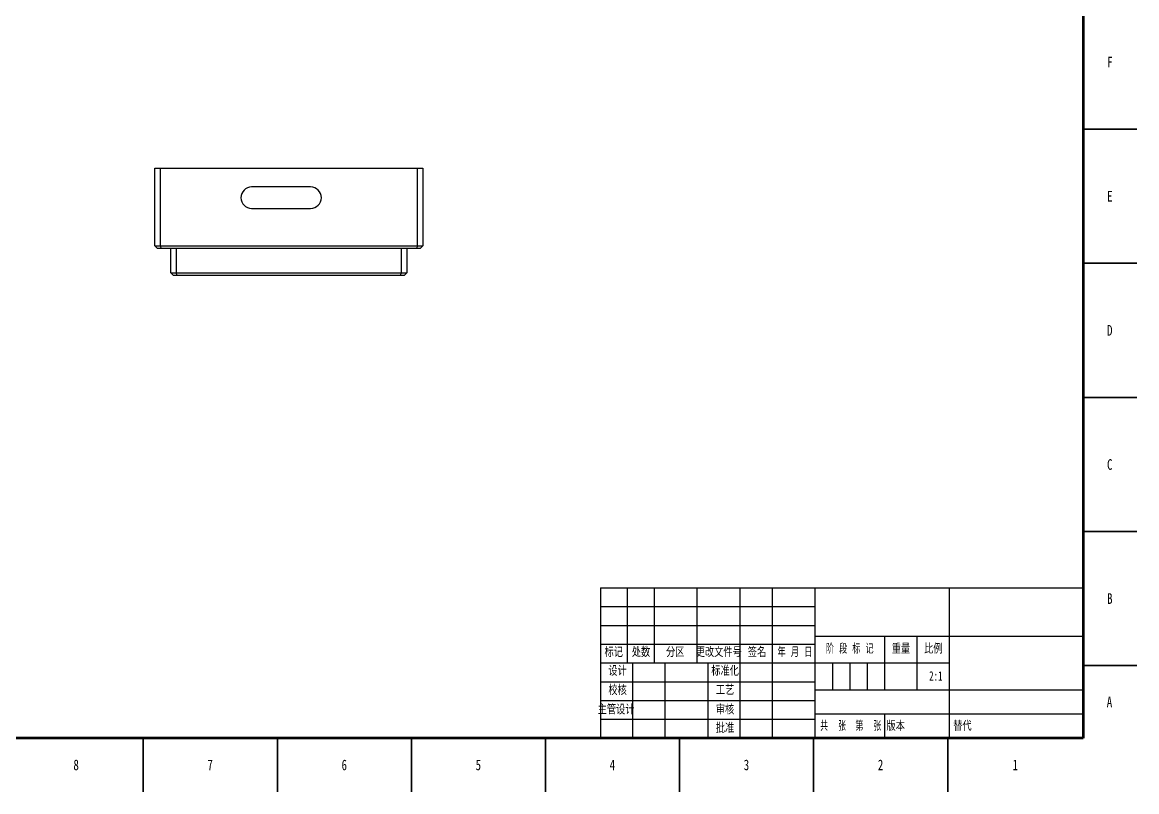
# Model space of a CAD drawing. Header units: millimetres. Extents: x 0 to 841, y 0 to 594.
# Drawn here: x 425.4 to 841, y 0 to 286.8 of the extents above; entities that cross this region are included whole.
import ezdxf

# ---------------------------------------------------------------- set-up
doc = ezdxf.new("R2010")
doc.units = ezdxf.units.MM
for name, color, linetype in [('10', 7, 'Continuous'), ('5', 7, 'Continuous'), ('SLD-0', 7, 'Continuous')]:
    doc.layers.add(name, color=color, linetype=linetype)
doc.styles.add('SLDTEXTSTYLE0', font='TXT', dxfattribs={"width": 0.75})
doc.styles.add('SLDTEXTSTYLE1', font='TXT', dxfattribs={"width": 0.7})
doc.styles.add('SLDTEXTSTYLE2', font='TXT', dxfattribs={"width": 0.7, "bigfont": 'bigfont'})
doc.styles.add('SLDTEXTSTYLE3', font='TXT', dxfattribs={"width": 0.6, "bigfont": 'bigfont'})
doc.styles.add('SLDTEXTSTYLE4', font='TXT', dxfattribs={"width": 0.614286, "bigfont": 'bigfont'})
doc.styles.add('SLDTEXTSTYLE5', font='TXT', dxfattribs={"width": 0.62, "bigfont": 'bigfont'})

msp = doc.modelspace()

# ---------------------------------------------------------------- linework, layer by layer
at = {"color": 7, "linetype": 'Continuous', "lineweight": 70}
for p, q in [((821, 574), (821, 20)), ((821, 20), (20, 20))]:
    msp.add_line(p, q, dxfattribs=at)
at = {"color": 7, "linetype": 'Continuous', "lineweight": 35}
for p, q in [((821, 247), (841, 247)), ((821, 197), (841, 197)), ((821, 147), (841, 147)), ((821, 97), (841, 97)), ((821, 47), (841, 47)), ((470.5, 20), (470.5, 0)), ((520.5, 20), (520.5, 0)), ((570.5, 20), (570.5, 0)), ((620.5, 20), (620.5, 0)), ((670.5, 20), (670.5, 0)), ((720.5, 20), (720.5, 0)), ((770.5, 20), (770.5, 0))]:
    msp.add_line(p, q, dxfattribs=at)
at = {"color": 7, "linetype": 'Continuous', "lineweight": 25}
for p, q in [((474.771, 232.435), (476.771, 232.435)), ((474.771, 203.435), (474.771, 232.435)), ((476.771, 232.435), (572.771, 232.435)), ((476.771, 232.435), (476.771, 203.435)), ((572.771, 232.435), (574.771, 232.435)), ((572.771, 203.435), (572.771, 232.435)), ((574.771, 232.435), (574.771, 203.435)), ((532.917, 225.435), (510.917, 225.435)), ((510.917, 217.435), (532.917, 217.435)), ((475.771, 202.435), (474.771, 203.435)), ((474.771, 203.435), (476.771, 203.435)), ((477.185, 202.435), (475.771, 202.435)), ((476.771, 203.435), (572.771, 203.435)), ((476.771, 203.435), (477.185, 202.435)), ((572.357, 202.435), (477.185, 202.435)), ((480.771, 193.435), (480.771, 202.435)), ((482.771, 202.435), (482.771, 193.435)), ((566.771, 193.435), (566.771, 202.435)), ((568.771, 202.435), (568.771, 193.435)), ((572.771, 203.435), (572.357, 202.435)), ((573.771, 202.435), (572.357, 202.435)), ((572.771, 203.435), (574.771, 203.435)), ((574.771, 203.435), (573.771, 202.435)), ((481.771, 192.435), (480.771, 193.435)), ((480.771, 193.435), (482.771, 193.435)), ((483.185, 192.435), (481.771, 192.435)), ((483.185, 192.435), (482.771, 193.435)), ((482.771, 193.435), (566.771, 193.435)), ((566.357, 192.435), (483.185, 192.435)), ((566.357, 192.435), (566.771, 193.435)), ((567.771, 192.435), (566.357, 192.435)), ((566.771, 193.435), (568.771, 193.435)), ((568.771, 193.435), (567.771, 192.435))]:
    msp.add_line(p, q, dxfattribs=at)
for centre, start, end in [((510.917, 221.435), 90, 270), ((532.917, 221.435), 270, 90)]:
    msp.add_arc(centre, 4, start, end, dxfattribs=at)
at = {"layer": '10', "color": 7, "lineweight": 25}
for p, q in [((651, 76), (651, 48)), ((661, 76), (661, 48)), ((677, 76), (677, 48)), ((693, 76), (693, 20)), ((705, 76), (705, 20)), ((721, 76), (721, 20)), ((771, 76), (771, 48)), ((641, 55), (721, 55)), ((721, 58), (821, 58)), ((746.986, 58), (746.986, 38)), ((759, 58), (759, 38)), ((641, 48), (771, 48)), ((653, 48), (653, 20)), ((665, 48), (665, 20)), ((681, 48), (681, 20)), ((771, 48), (771, 20)), ((641, 41), (721, 41)), ((721, 38), (821, 38)), ((641, 34), (721, 34)), ((641, 27), (721, 27)), ((721, 29), (821, 29))]:
    msp.add_line(p, q, dxfattribs=at)
at = {"layer": '10', "color": 7}
for p, q in [((641, 69), (721, 69)), ((641, 62), (721, 62))]:
    msp.add_line(p, q, dxfattribs=at)
at = {"layer": '5', "color": 7, "lineweight": 25}
for q in [(821, 76), (641, 20)]:
    msp.add_line((641, 76), q, dxfattribs=at)
at = {"layer": 'SLD-0'}
for p, q in [((727.5, 48), (727.5, 38)), ((734, 48), (734, 38)), ((740.5, 48), (740.5, 38))]:
    msp.add_line(p, q, dxfattribs=at)
at = {"layer": 'SLD-0', "lineweight": 25}
msp.add_line((746.986, 29), (746.986, 20), dxfattribs=at)

# ---------------------------------------------------------------- texts
at = {"color": 7, "linetype": 'Continuous', "lineweight": 0, "char_height": 3.969, "attachment_point": 2, "style": 'SLDTEXTSTYLE0'}
for s, insert in [('F', (830.958, 273.979)), ('E', (831.008, 223.956)), ('D', (830.953, 173.979)), ('C', (830.959, 123.956)), ('B', (830.971, 73.979)), ('A', (830.84, 35.479)), ('8', (445.46, 11.979)), ('7', (495.46, 11.979)), ('6', (545.46, 11.979)), ('5', (595.46, 11.979)), ('4', (645.46, 11.979)), ('3', (695.46, 11.979)), ('2', (745.46, 11.979)), ('1', (795.71, 11.979))]:
    msp.add_mtext(s, dxfattribs=dict(at, insert=insert))
at = {"layer": '10', "char_height": 3.5, "attachment_point": 2}
for s, insert, style in [('标记', (645.965, 53.717), 'SLDTEXTSTYLE2'), ('处数', (656.128, 53.717), 'SLDTEXTSTYLE2'), ('更改文件号', (685.114, 53.717), 'SLDTEXTSTYLE2'), ('签名', (699.409, 53.717), 'SLDTEXTSTYLE2'), ('年 月 日', (713.531, 53.717), 'SLDTEXTSTYLE5'), ('阶 段 标 记', (733.965, 54.994), 'SLDTEXTSTYLE4'), ('重量', (753.073, 54.994), 'SLDTEXTSTYLE2'), ('比例', (765.156, 54.994), 'SLDTEXTSTYLE2'), ('分区', (668.905, 53.717), 'SLDTEXTSTYLE2'), ('设计', (647.397, 46.734), 'SLDTEXTSTYLE2'), ('标准化', (687.484, 46.734), 'SLDTEXTSTYLE2'), ('2:1', (766.084, 44.905), 'SLDTEXTSTYLE1'), ('校核', (647.397, 39.556), 'SLDTEXTSTYLE2'), ('工艺', (687.459, 39.599), 'SLDTEXTSTYLE2'), ('主管设计', (646.836, 32.33), 'SLDTEXTSTYLE2'), ('审核', (687.459, 32.33), 'SLDTEXTSTYLE2'), ('批准', (687.459, 25.441), 'SLDTEXTSTYLE2'), ('共  张', (727.766, 26.201), 'SLDTEXTSTYLE3'), ('第  张', (740.914, 26.201), 'SLDTEXTSTYLE3'), ('版本', (751.113, 26.201), 'SLDTEXTSTYLE2')]:
    msp.add_mtext(s, dxfattribs=dict(at, insert=insert, style=style))
at = {"layer": 'SLD-0', "insert": (772.561, 26.201), "char_height": 3.5, "attachment_point": 1, "style": 'SLDTEXTSTYLE2'}
msp.add_mtext('替代', dxfattribs=at)

doc.saveas('drawing.dxf')
